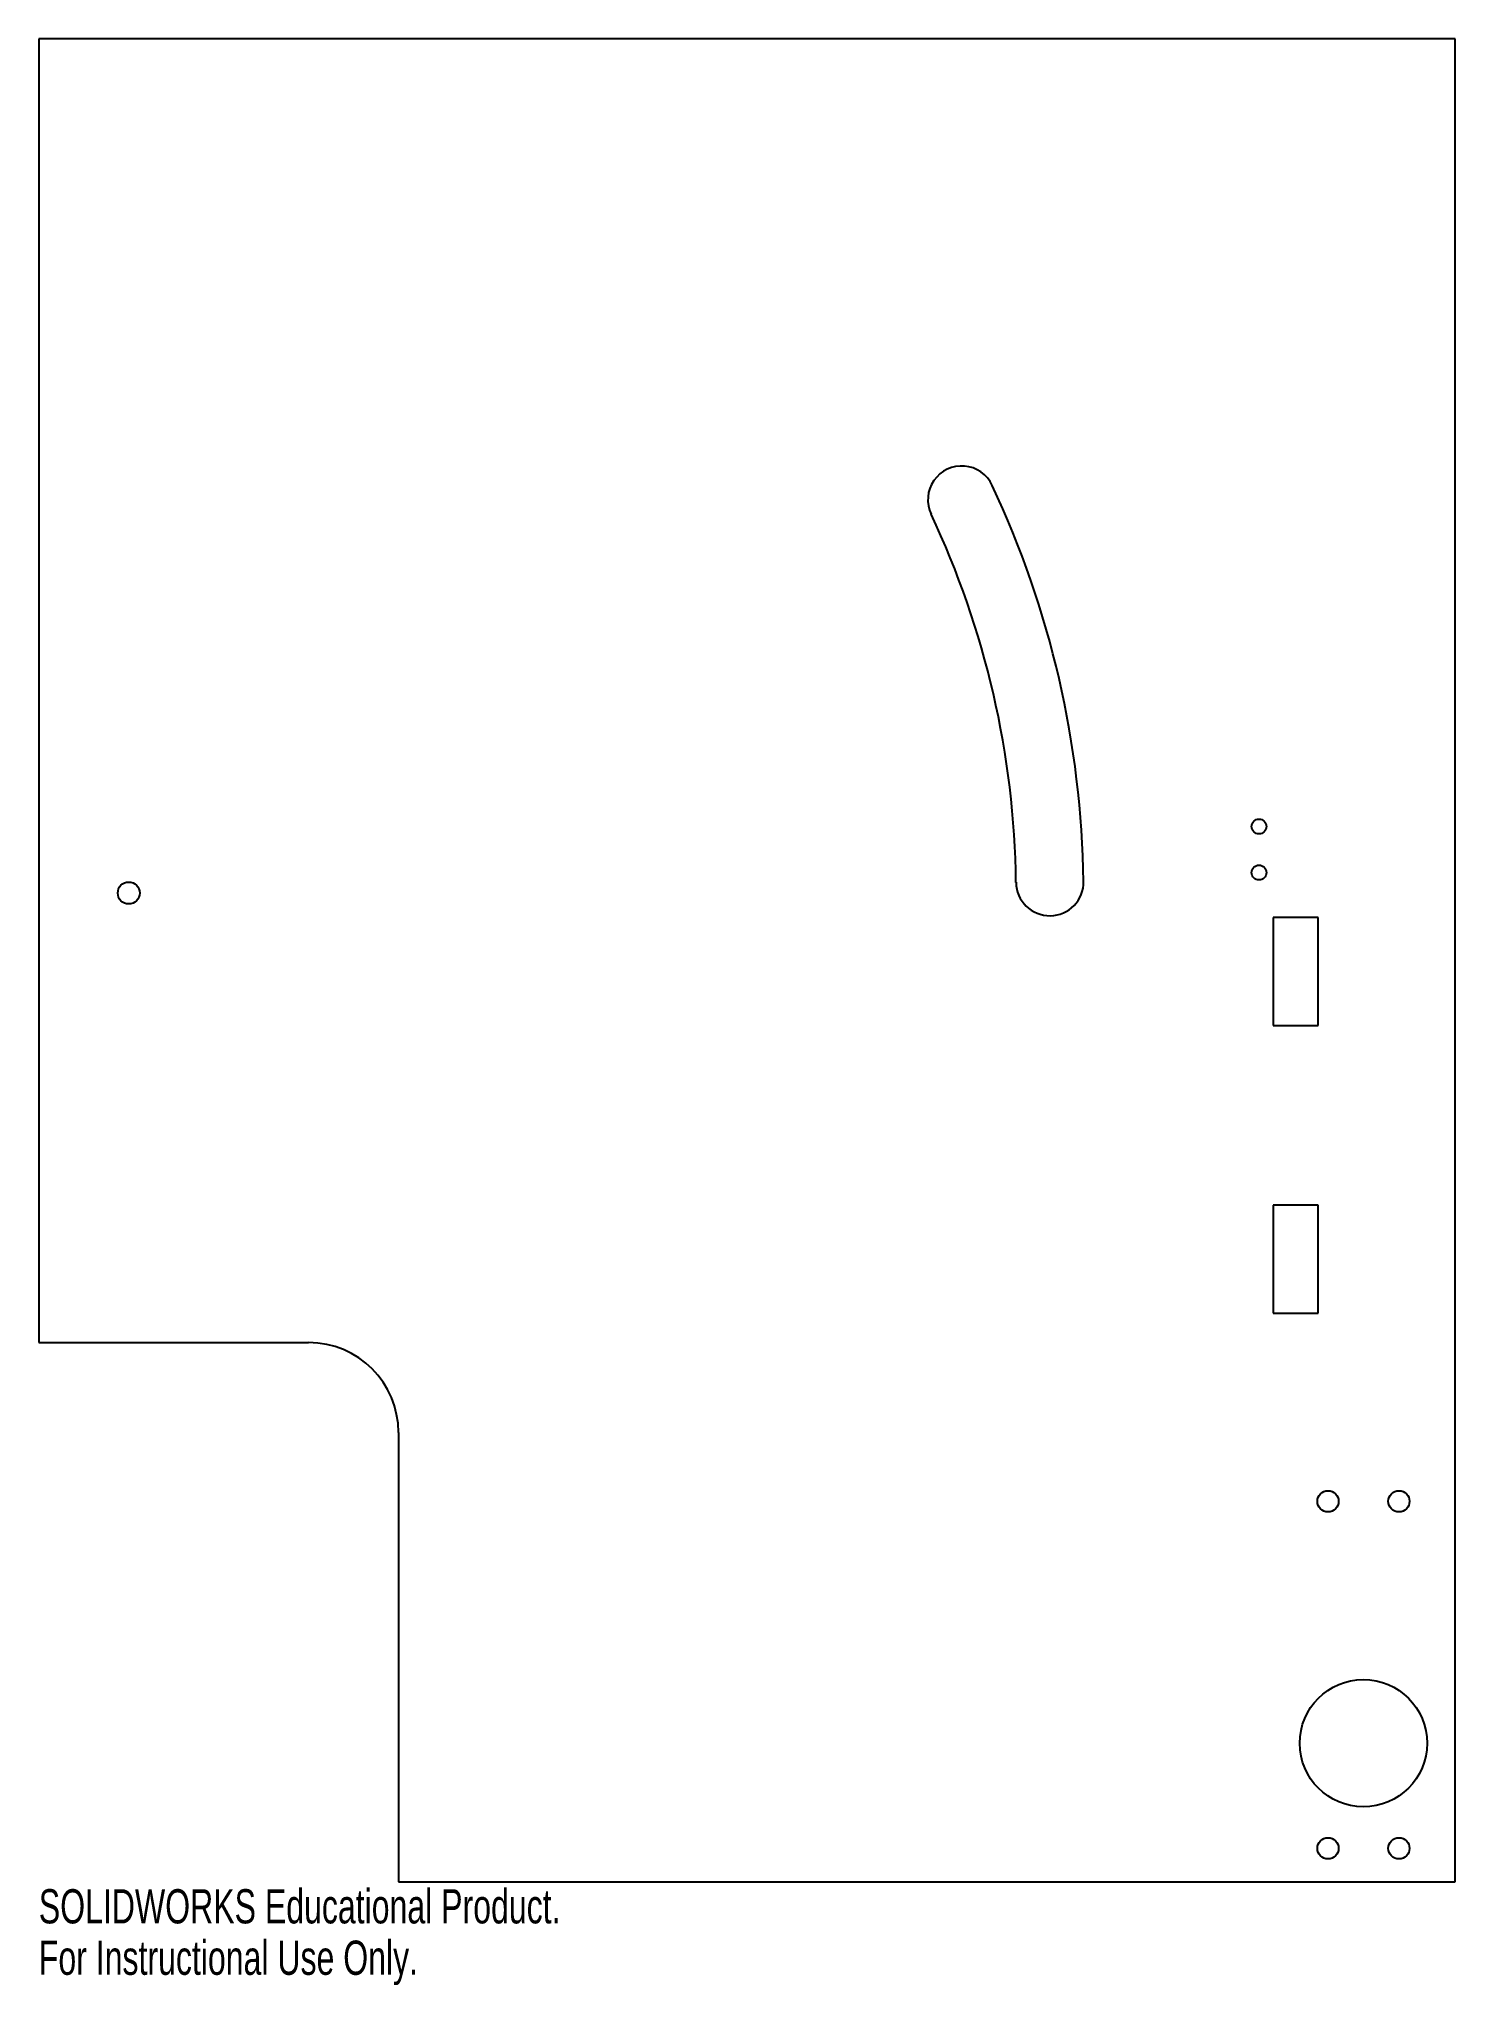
# Model space of a CAD drawing. Header units: inches. Extents: x -3.9 to 3.9, y -5.7 to 5.1.
import ezdxf

# ---------------------------------------------------------------- set-up
doc = ezdxf.new("R2010")
doc.units = ezdxf.units.IN
doc.header["$MEASUREMENT"] = 0
doc.styles.add('SLDTEXTSTYLE0', font='TXT', dxfattribs={"width": 0.7})

msp = doc.modelspace()

# ---------------------------------------------------------------- linework, layer by layer
at = {"color": 7, "linetype": 'Continuous', "lineweight": 25}
for p, q in [((-3.938, 5.125), (-3.938, -2.125)), ((3.938, 5.125), (-3.938, 5.125)), ((3.938, -5.125), (3.938, 5.125)), ((3.176, 0.239), (2.926, 0.239)), ((2.926, 0.239), (2.926, -0.361)), ((3.176, -0.361), (3.176, 0.239)), ((2.926, -0.361), (3.176, -0.361)), ((3.176, -1.361), (2.926, -1.361)), ((2.926, -1.361), (2.926, -1.961)), ((3.176, -1.961), (3.176, -1.361)), ((2.926, -1.961), (3.176, -1.961)), ((-3.938, -2.125), (-2.438, -2.125)), ((-1.938, -2.625), (-1.938, -5.125)), ((-1.938, -5.125), (3.938, -5.125))]:
    msp.add_line(p, q, dxfattribs=at)
for centre, radius in [((2.847, 0.745), 0.0413), ((-3.438, 0.375), 0.061), ((2.847, 0.489), 0.0413), ((3.231, -3.008), 0.0591), ((3.625, -3.008), 0.0591), ((3.428, -4.353), 0.354), ((3.231, -4.938), 0.0591), ((3.625, -4.938), 0.0591)]:
    msp.add_circle(centre, radius, dxfattribs=at)
for centre, radius, start, end in [((1.194, 2.562), 0.188, 25.2723, 205.2723), ((-3.438, 0.375), 5.309, 0.6881, 25.2723), ((-3.438, 0.375), 4.934, 0.6881, 25.2723), ((1.684, 0.437), 0.188, 180.6881, 0.6881), ((-2.438, -2.625), 0.5, 0, 90)]:
    msp.add_arc(centre, radius, start, end, dxfattribs=at)

# ---------------------------------------------------------------- texts
at = {"color": 7, "linetype": 'Continuous', "char_height": 0.1903, "attachment_point": 1, "style": 'SLDTEXTSTYLE0'}
for s, insert in [('SOLIDWORKS Educational Product.', (-3.938, -5.165)), ('For Instructional Use Only.', (-3.938, -5.451))]:
    msp.add_mtext(s, dxfattribs=dict(at, insert=insert))

doc.saveas('drawing.dxf')
